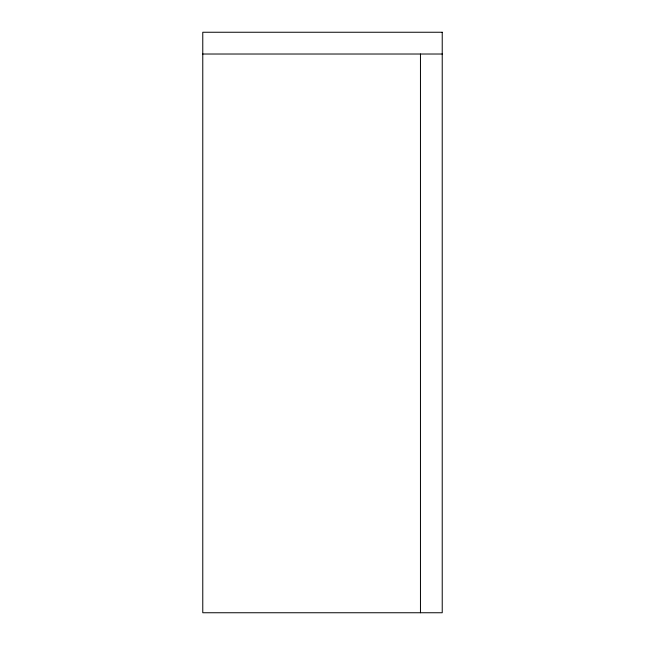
<?xml version="1.0" encoding="UTF-8"?>
<svg xmlns="http://www.w3.org/2000/svg" width="645" height="645" viewBox="0 0 645 645"><rect width="100%" height="100%" fill="white"/><g stroke="black" fill="none" stroke-linecap="round" stroke-linejoin="round"><path stroke-width="0.97" d="M202.772 54.019L442.228 54.019M420.459 54.019L420.459 612.75M442.228 32.25L202.772 32.25L202.772 612.75L442.228 612.75L442.228 32.25"/></g></svg>
